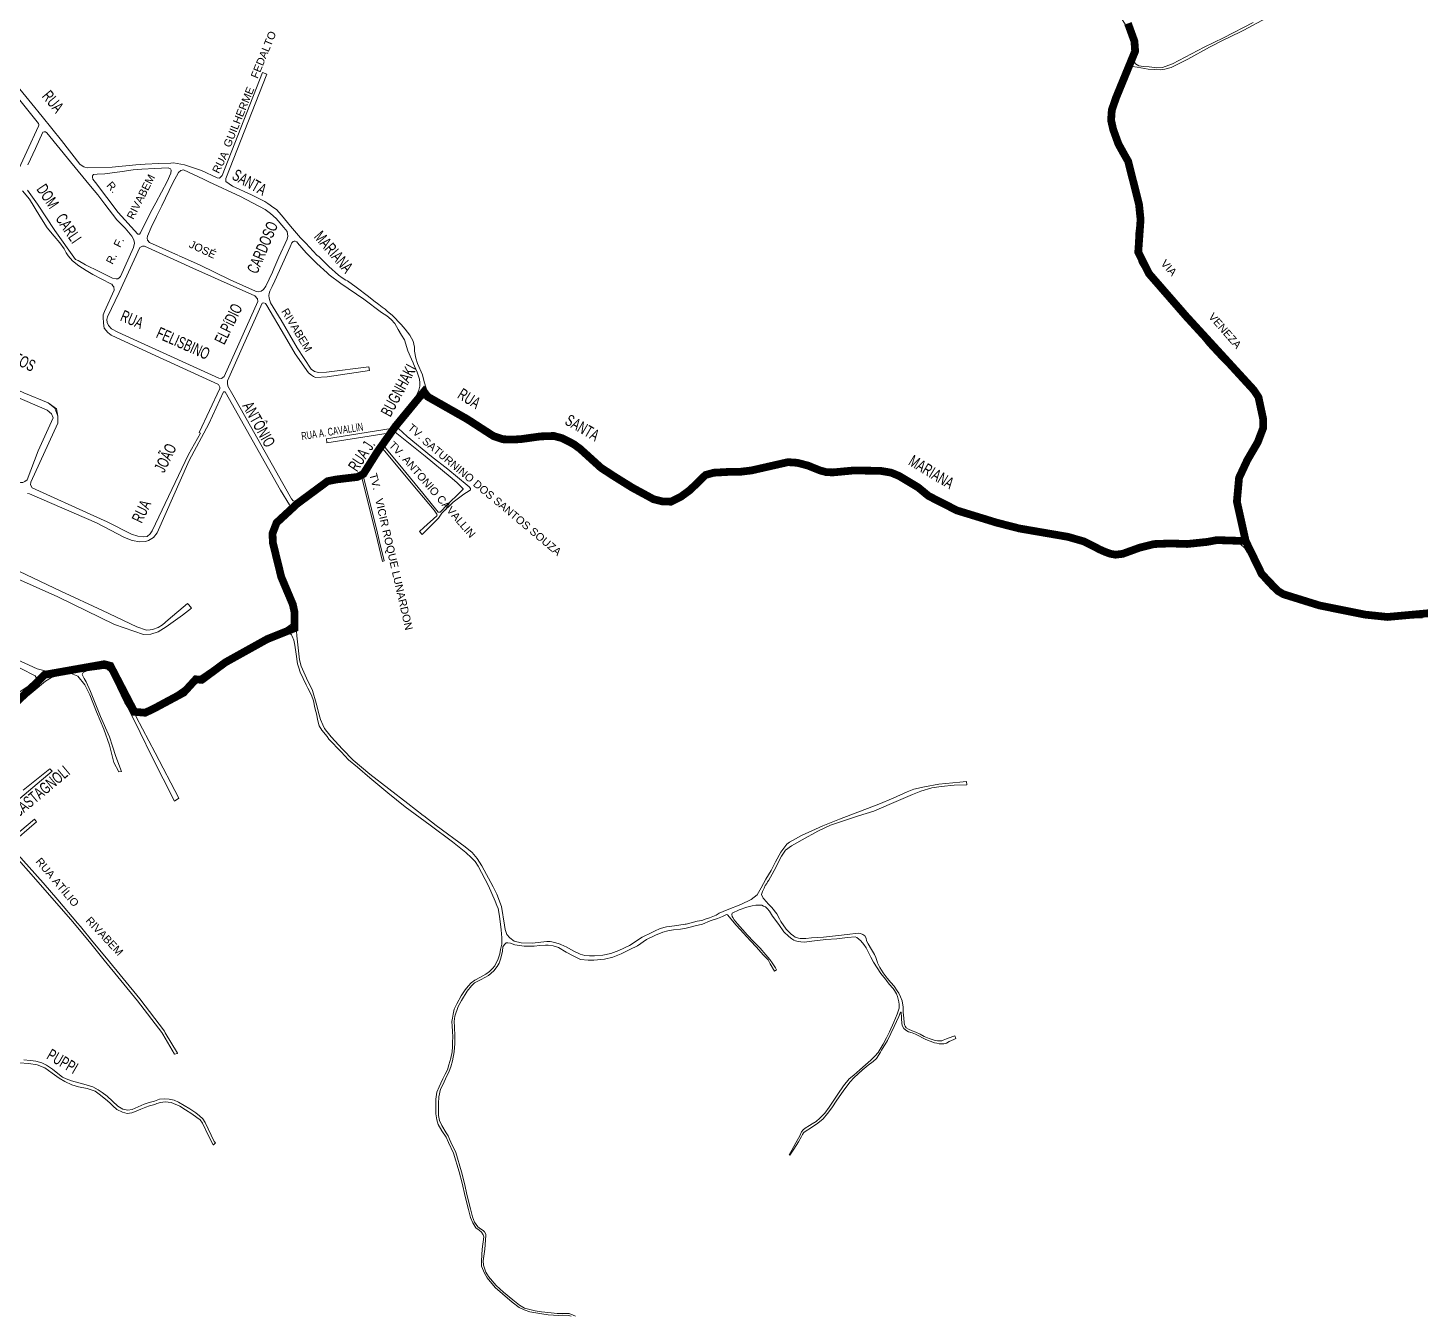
# Model space of a CAD drawing. Header units: millimetres. Extents: x 617885 to 663705, y 7172943 to 7234736.
# Drawn here: x 649414 to 651209, y 7181800 to 7183461 of the extents above; entities that cross this region are included whole.
import ezdxf

# ---------------------------------------------------------------- set-up
doc = ezdxf.new("R2010")
doc.units = ezdxf.units.MM
doc.layers.add('BAIRROS', color=12, linetype='Continuous')
doc.layers.add('TOP_VIAS 10.000', color=7, linetype='Continuous', lineweight=9)
doc.layers.add('VIAS', color=7, linetype='Continuous', lineweight=5)
doc.styles.add('LDUP', font='LDUP.SHX')

msp = doc.modelspace()

# ---------------------------------------------------------------- linework, layer by layer
at = {"layer": 'BAIRROS', "lineweight": 40, "ltscale": 0.3, "const_width": 10}
for points in [[(649400, 7182592), (649436, 7182627), (649512.8, 7182640.6), (649520.7, 7182638.5), (649551.5, 7182579.2), (649565.6, 7182578), (649578, 7182584), (649615.1, 7182603.9), (649630.8, 7182621.1), (649638.5, 7182620.4), (649669, 7182643), (649723, 7182673), (649758, 7182687), (649758, 7182708), (649755.9, 7182717.7), (649741, 7182753), (649730.2, 7182797.1), (649729.7, 7182809.1), (649735, 7182823), (649761.4, 7182847.4), (649800.9, 7182876.6), (649812.2, 7182878.8), (649839, 7182882), (649847, 7182886), (649864.7, 7182914.1), (649888, 7182947), (649925, 7182992), (649930, 7182985.4), (649980.4, 7182956.8), (650014.6, 7182934.7), (650026.8, 7182930.6), (650039.1, 7182930.2), (650050, 7182930.8), (650075.2, 7182934.3), (650092.3, 7182934.9), (650102.9, 7182932.1), (650117.8, 7182924.5), (650126.3, 7182918.3), (650153.2, 7182893.9), (650169.4, 7182883.3), (650193.6, 7182868.2), (650210.8, 7182858.9), (650221, 7182853.3), (650233.2, 7182850.3), (650243.5, 7182850.2), (650256.8, 7182856.9), (650268, 7182865.1), (650288.1, 7182884.6), (650298.8, 7182887.5), (650317.2, 7182888.5), (650331.2, 7182888.5), (650347.2, 7182890.4), (650394.3, 7182901.1), (650406.4, 7182900.3), (650420.1, 7182896.7), (650435.7, 7182890.4), (650443.9, 7182888.2), (650452.5, 7182887.9), (650479.1, 7182890.4), (650513.6, 7182889.9), (650527.2, 7182887.6), (650537.5, 7182883.4), (650562.3, 7182868.5), (650575.6, 7182857.5), (650612.3, 7182838.8), (650649.8, 7182827.3), (650663, 7182823.2), (650692.7, 7182815.6), (650755.4, 7182804.8), (650775.9, 7182798.9), (650797, 7182788.2), (650802.6, 7182785.7), (650810.2, 7182782.9), (650816.7, 7182781.8), (650825.9, 7182782.9), (650847.4, 7182790.7), (650866.6, 7182795.5), (650887.4, 7182796.3), (650909.3, 7182795.6), (650935.1, 7182798.3), (650947.4, 7182800.6), (650984.5, 7182799.4), (650973.2, 7182850.2), (650976, 7182881), (650986.5, 7182903.5), (651000.1, 7182926.8), (651007, 7182945), (651007, 7182957), (651001, 7182985), (650995, 7182994), (650908.1, 7183088.8), (650860, 7183144), (650846, 7183172), (650849, 7183214), (650847, 7183233.5), (650833, 7183289), (650828.2, 7183297.4), (650820.5, 7183311.2), (650813.7, 7183330), (650811, 7183342), (650811.9, 7183355), (650817.3, 7183370.8), (650842, 7183431), (650841.1, 7183443.7), (650832.7, 7183466.8)], [(650832.7, 7183466.8), (650841.1, 7183443.7), (650842, 7183431), (650817.3, 7183370.8), (650811.9, 7183355), (650811, 7183342), (650813.7, 7183330), (650820.5, 7183311.2), (650828.2, 7183297.4), (650833, 7183289), (650847, 7183233.5), (650849, 7183214), (650846, 7183172), (650860, 7183144), (650908.1, 7183088.8), (650995, 7182994), (651001, 7182985), (651007, 7182957), (651007, 7182945), (651000.1, 7182926.8), (650986.5, 7182903.5), (650976, 7182881), (650973.2, 7182850.2), (650984.5, 7182799.4), (650984.5, 7182799.4), (650984.5, 7182799.4), (651005.2, 7182756.9), (651025.8, 7182735.2), (651033.2, 7182730.8), (651079.8, 7182716.3), (651138.7, 7182704.5), (651167.2, 7182701.5), (651225.6, 7182706.8)], [(649400, 7182592), (649436, 7182627), (649512.8, 7182640.6), (649520.7, 7182638.5), (649551.5, 7182579.2), (649565.6, 7182578), (649578, 7182584), (649615.1, 7182603.9), (649630.8, 7182621.1), (649638.5, 7182620.4), (649669, 7182643), (649723, 7182673), (649758, 7182687), (649758, 7182708), (649755.9, 7182717.7), (649741, 7182753), (649730.2, 7182797.1), (649729.7, 7182809.1), (649735, 7182823), (649761.4, 7182847.4), (649800.9, 7182876.6), (649812.2, 7182878.8), (649839, 7182882), (649847, 7182886), (649864.7, 7182914.1), (649888, 7182947), (649925, 7182992), (649930, 7182985.4), (649980.4, 7182956.8), (650014.6, 7182934.7), (650026.8, 7182930.6), (650039.1, 7182930.2), (650050, 7182930.8), (650075.2, 7182934.3), (650092.3, 7182934.9), (650102.9, 7182932.1), (650117.8, 7182924.5), (650126.3, 7182918.3), (650153.2, 7182893.9), (650169.4, 7182883.3), (650193.6, 7182868.2), (650210.8, 7182858.9), (650221, 7182853.3), (650233.2, 7182850.3), (650243.5, 7182850.2), (650256.8, 7182856.9), (650268, 7182865.1), (650288.1, 7182884.6), (650298.8, 7182887.5), (650317.2, 7182888.5), (650331.2, 7182888.5), (650347.2, 7182890.4), (650394.3, 7182901.1), (650406.4, 7182900.3), (650420.1, 7182896.7), (650435.7, 7182890.4), (650443.9, 7182888.2), (650452.5, 7182887.9), (650479.1, 7182890.4), (650513.6, 7182889.9), (650527.2, 7182887.6), (650537.5, 7182883.4), (650562.3, 7182868.5), (650575.6, 7182857.5), (650612.3, 7182838.8), (650649.8, 7182827.3), (650663, 7182823.2), (650692.7, 7182815.6), (650755.4, 7182804.8), (650775.9, 7182798.9), (650797, 7182788.2), (650802.6, 7182785.7), (650810.2, 7182782.9), (650816.7, 7182781.8), (650825.9, 7182782.9), (650847.4, 7182790.7), (650866.6, 7182795.5), (650887.4, 7182796.3), (650909.3, 7182795.6), (650935.1, 7182798.3), (650947.4, 7182800.6), (650984.5, 7182799.4), (651005.2, 7182756.9), (651025.8, 7182735.2), (651033.2, 7182730.8), (651079.8, 7182716.3), (651138.7, 7182704.5), (651167.2, 7182701.5), (651225.6, 7182706.8)]]:
    msp.add_lwpolyline(points, dxfattribs=at)
at = {"layer": 'VIAS', "color": 253}
for points in [[(651235.1, 7182711.1), (651205.6, 7182706.8), (651181.3, 7182704.8), (651162.8, 7182704.5), (651152.4, 7182705.4), (651140.3, 7182707), (651113.8, 7182712.2), (651083.1, 7182718.3), (651059.9, 7182724.8), (651039.9, 7182730.5), (651032, 7182733.7), (651026.4, 7182738.1), (651024.2, 7182741), (651022.4, 7182742.8), (651019.6, 7182746), (651005.8, 7182760.8), (650988, 7182798.5), (650987.7, 7182800), (650984.6, 7182813.6), (650984.1, 7182815.8), (650976.8, 7182845.7), (650975.1, 7182857.6), (650976.4, 7182870.4), (650979.1, 7182880.5), (650981.8, 7182888.2), (650986, 7182896.1), (650994.3, 7182910.7), (651002.8, 7182926.3), (651006.1, 7182934.6), (651009.6, 7182946.1), (651010, 7182957.1), (651008.7, 7182968.3), (651005, 7182980.8), (650996.9, 7182995.8), (650988.4, 7183007.1), (650977.8, 7183018.1), (650961.5, 7183033.9), (650939.5, 7183055.7), (650925.2, 7183073.4), (650907.6, 7183094.7), (650885.6, 7183119), (650861.6, 7183145.7), (650854.8, 7183156.3), (650851.9, 7183162.3), (650850.3, 7183168.2), (650848.2, 7183179.2), (650848.3, 7183181.6), (650848.4, 7183188.7), (650849.9, 7183198.7), (650851.4, 7183215.7), (650850.5, 7183228.3), (650848.5, 7183240.8), (650846.9, 7183249), (650847.4, 7183247.6), (650845, 7183257.5), (650842.8, 7183266.5), (650840.7, 7183275.4), (650837.7, 7183283.6), (650834.1, 7183291.5), (650831.6, 7183296), (650826.7, 7183303.5), (650823.7, 7183309.7), (650818.9, 7183321.5), (650816.4, 7183330.3), (650814.8, 7183337.6), (650814.1, 7183341.5), (650814.2, 7183345.2), (650814.3, 7183349), (650814.8, 7183353.5), (650815.7, 7183357.7), (650816.6, 7183361.3), (650818.2, 7183366.3), (650820.4, 7183370.8), (650825.8, 7183383.6), (650832.9, 7183398.3), (650835, 7183403.7), (650838.3, 7183411.4), (650844.6, 7183410.3), (650858.9, 7183407.8), (650875.1, 7183407.1), (650880.1, 7183407.6), (650888.5, 7183410.1), (650909.8, 7183420.9), (650937.8, 7183436.1), (650957.2, 7183446), (650961.9, 7183448.2), (650982, 7183458), (651016.7, 7183476.5)], [(650823.5, 7183474.4), (650829.2, 7183466), (650833.8, 7183456.4), (650836.8, 7183448.5), (650837.9, 7183444.3), (650838.6, 7183441.5)], [(650994.3, 7183467.8), (650955.9, 7183448.3), (650931, 7183436), (650906.6, 7183423.1), (650890.3, 7183414.5), (650877.2, 7183409.8), (650869.9, 7183409.6), (650860, 7183410.7), (650852.6, 7183411.4), (650846.7, 7183412.3), (650842.6, 7183414.7), (650840.4, 7183417.8), (650841.9, 7183422.9), (650843.4, 7183430.1), (650843.8, 7183435.4), (650844.1, 7183441), (650844.2, 7183444.8), (650843.7, 7183447.3), (650843.2, 7183449.4), (650839.6, 7183458), (650835.9, 7183465.9)], [(650838.2, 7183429.8), (650836.6, 7183423.4), (650833.5, 7183416.5), (650830.2, 7183407.4)], [(650838.7, 7183433.8), (650838.2, 7183429.8)], [(650838.6, 7183441.5), (650838.9, 7183439.5), (650838.9, 7183436.9), (650838.7, 7183433.8)], [(650830.2, 7183407.4), (650825.6, 7183397.5)], [(650284, 7182884.9), (650280.8, 7182882.6), (650276.7, 7182878.7), (650269.1, 7182870.9), (650261.4, 7182863.3), (650256.7, 7182859.7), (650252.6, 7182856.8), (650248, 7182854.6), (650242.9, 7182853.6), (650236.3, 7182853.5), (650230.6, 7182853.5), (650223.9, 7182855), (650213.5, 7182859.3), (650198, 7182867), (650187.9, 7182874), (650167.2, 7182887.2), (650154.9, 7182895.2), (650147.4, 7182901.8), (650137.2, 7182911.2), (650127.9, 7182920.4), (650117.9, 7182927), (650107.5, 7182933.3), (650099.9, 7182936.2), (650093.3, 7182937.9), (650086.2, 7182938), (650078.6, 7182938), (650070.5, 7182937), (650051.3, 7182933.5), (650039, 7182932.7), (650032.9, 7182933), (650024, 7182935.1), (650016.1, 7182938.4), (650008.4, 7182942.2), (649993.6, 7182951.7), (649984.2, 7182957.8), (649973, 7182964.5), (649962.6, 7182969.7), (649950.8, 7182976.6), (649940.1, 7182982.9), (649933.2, 7182986.8), (649930, 7182991.2), (649927.9, 7182996.5), (649925.4, 7183004.7), (649923.1, 7183013.5), (649916.6, 7183028.4), (649914.6, 7183035.3), (649912.9, 7183044.1), (649912.6, 7183049.5), (649911, 7183056.9), (649906.9, 7183064.7), (649900.9, 7183072.4), (649895.7, 7183078.5), (649884.5, 7183090.4), (649877.5, 7183095.8), (649874.8, 7183098.2), (649871.2, 7183100.9), (649866.8, 7183104.3), (649860.5, 7183108.9), (649853.5, 7183114.9), (649837.7, 7183126.8), (649826.3, 7183134.9), (649824.4, 7183135.9), (649819.6, 7183138.6), (649815, 7183142.4), (649802.2, 7183153.3), (649800, 7183155.5), (649789.7, 7183165.7), (649786.9, 7183168), (649772.7, 7183183.3), (649765.6, 7183190.4), (649752.8, 7183205.5), (649741.4, 7183219.5), (649734.8, 7183226.9), (649731.6, 7183229), (649723.8, 7183234.8), (649720, 7183237.3), (649702.7, 7183245.9), (649678.2, 7183257), (649669.7, 7183262.8), (649669.6, 7183266.7), (649722.4, 7183401.5), (649716.8, 7183403.7), (649664.8, 7183270.7), (649661.2, 7183267.4), (649658.4, 7183267.5), (649638.3, 7183277.2), (649627.9, 7183280.5), (649616.1, 7183284.6), (649602.1, 7183287), (649598.4, 7183286.8), (649583.2, 7183286), (649565.7, 7183285.5), (649553.5, 7183284.4), (649522.9, 7183281.3), (649490.7, 7183280.5), (649487.6, 7183281.5), (649486.3, 7183282), (649484.3, 7183283), (649481.4, 7183285.4), (649457.5, 7183315.7), (649432.8, 7183346.6), (649419.3, 7183363.3), (649386.9, 7183403.1)], [(650825.6, 7183397.5), (650821.2, 7183387.6), (650816.2, 7183377.2), (650812.8, 7183367.5), (650810.5, 7183361.2)], [(650810.5, 7183361.2), (650809.6, 7183356.5), (650808.8, 7183353.2), (650808.6, 7183349.9), (650808.5, 7183346.6)], [(650808.5, 7183346.6), (650808.6, 7183344.5), (650809.2, 7183340.3), (650811.4, 7183330.5)], [(650811.4, 7183330.5), (650815.6, 7183317.1)], [(650815.6, 7183317.1), (650820.7, 7183304.4)], [(650820.7, 7183304.4), (650824.1, 7183297.4), (650827.3, 7183293.9), (650832.7, 7183280.8), (650836.7, 7183268.1), (650839.2, 7183259.3), (650841.2, 7183249.6), (650842.6, 7183242.1), (650843.5, 7183234.4), (650844, 7183227.8)], [(650831.6, 7183296), (650831.6, 7183296)], [(650844, 7183227.8), (650844.8, 7183221.8), (650844.8, 7183212.2)], [(650844.8, 7183212.2), (650844.8, 7183208.9), (650843.1, 7183195.9)], [(650843.1, 7183195.9), (650842.3, 7183181.4), (650844.1, 7183168.7)], [(650844.1, 7183168.7), (650847.3, 7183158.6), (650852.4, 7183150.1), (650857.3, 7183141.7), (650869.8, 7183126.9)], [(650869.8, 7183126.9), (650883.8, 7183112.1)], [(650883.8, 7183112.1), (650898.7, 7183096.2)], [(650898.7, 7183096.2), (650916.2, 7183075.4)], [(650916.2, 7183075.4), (650935.2, 7183051.8), (650951.7, 7183034.5)], [(650951.7, 7183034.5), (650969.4, 7183017.1), (650988.8, 7182996.5)], [(650988.8, 7182996.5), (650993.7, 7182990.4)], [(649352, 7182668.4), (649426.4, 7182634.8), (649438.1, 7182631.5), (649448.5, 7182631), (649512.8, 7182640.6), (649520.7, 7182638.5), (649524.2, 7182635.2), (649541.9, 7182596.9), (649545.1, 7182592.3), (649551, 7182584.9), (649556.8, 7182582.6), (649565.1, 7182582), (649573.3, 7182584.2), (649580, 7182587.7), (649590.8, 7182594.7), (649604.9, 7182603.1), (649630.8, 7182621.1), (649669.6, 7182647.5), (649671.7, 7182648.8), (649675.7, 7182651), (649681.8, 7182653.3), (649697.2, 7182661.5), (649701.7, 7182663.6), (649714.8, 7182670.2), (649722.9, 7182674.5), (649731.7, 7182679), (649743.5, 7182684.9), (649750.4, 7182689.5), (649753.2, 7182691.8), (649755.3, 7182693.7), (649756.3, 7182697.3), (649756.4, 7182700), (649756.5, 7182703.4), (649756.2, 7182708.1), (649755.2, 7182713.7), (649753, 7182720.2), (649748.6, 7182730.9), (649744.1, 7182741.1), (649738, 7182754), (649732.7, 7182774.2), (649729.3, 7182793.2), (649729.2, 7182794.2), (649728.4, 7182800), (649728.2, 7182803.6), (649727.5, 7182809.1), (649728, 7182811.4), (649728.8, 7182814.4), (649729.8, 7182816.9), (649731.3, 7182820.3), (649733.7, 7182824.6), (649738.8, 7182829.6), (649749.7, 7182839.5), (649751.7, 7182842), (649751.9, 7182843.1), (649751.9, 7182844.5), (649751.8, 7182845.9), (649740, 7182865.2), (649668.7, 7182991.6), (649666.4, 7182991.6), (649647.6, 7182950.4), (649622.3, 7182903.4), (649581.2, 7182809.8), (649576.3, 7182803.9), (649569.8, 7182800), (649565.9, 7182798.7), (649558.8, 7182798.4), (649548.7, 7182800), (649538.9, 7182804.1), (649502.8, 7182822.7), (649416.2, 7182860.1), (649413.8, 7182860.7)], [(650535.2, 7182219.4), (650531.1, 7182225.5), (650527.2, 7182230.2), (650522.1, 7182235.8), (650517.2, 7182242.8), (650513, 7182249.5), (650509.9, 7182255.7), (650509.3, 7182257.3), (650507.5, 7182262.3), (650505.8, 7182266.4), (650501.9, 7182272.6), (650497.7, 7182280), (650495.8, 7182284.1), (650495.2, 7182287.3), (650493.4, 7182290.4), (650490.9, 7182292.1), (650488, 7182293.5), (650484.9, 7182293.6), (650470.7, 7182292.3), (650459.7, 7182290.9), (650440.3, 7182288.6), (650424.9, 7182287.7), (650417.5, 7182287.1), (650413.4, 7182286.9), (650410.1, 7182287), (650408, 7182287.2), (650403.6, 7182288.5), (650401.3, 7182290.4), (650398.4, 7182292.7), (650392.2, 7182299), (650385.2, 7182308.9), (650383.5, 7182312.4), (650379.9, 7182318.8), (650373.4, 7182326.8), (650368.5, 7182331.9), (650367, 7182333.7), (650362.4, 7182338.9), (650360.4, 7182343.7), (650361.4, 7182347.6), (650363.5, 7182351.9), (650365.1, 7182355.1), (650366.9, 7182357.9), (650368.1, 7182359.8), (650369.7, 7182362.2), (650372, 7182366), (650373.8, 7182370), (650376.6, 7182374.8), (650386.2, 7182393.2), (650391.1, 7182401), (650398.9, 7182406.3), (650412.7, 7182414), (650433, 7182425.3), (650449.1, 7182433.2), (650485.3, 7182445.1), (650504.9, 7182451.1), (650527.8, 7182460.9), (650555, 7182472.6), (650565.8, 7182477), (650579.9, 7182481.3), (650591.7, 7182483), (650608.5, 7182484.5), (650624.8, 7182485.1), (650624.5, 7182489.5), (650615.9, 7182488.5), (650589, 7182485.8), (650570.2, 7182482.4), (650556.8, 7182479.3), (650547.9, 7182475.9), (650530.2, 7182467.7), (650511.3, 7182460.1), (650460.6, 7182440.6), (650439.4, 7182432.4), (650412, 7182419.7), (650396.5, 7182411.2), (650392.7, 7182408.4), (650385.3, 7182398.4), (650378.4, 7182385.6), (650372.7, 7182374.8), (650365.9, 7182363.4), (650359.9, 7182352.3), (650354.8, 7182343.4), (650346.7, 7182337.4), (650333.6, 7182330.7), (650316, 7182324.1), (650305.6, 7182319.5), (650301.8, 7182317.2), (650293.2, 7182313.6), (650288.8, 7182312.1), (650283.2, 7182310.3), (650277.1, 7182309.2), (650263.2, 7182305.5), (650261.6, 7182305.4), (650248.1, 7182303.1), (650237.9, 7182301.8), (650229.7, 7182299.7), (650222.2, 7182296.2), (650219, 7182294.8), (650206.5, 7182288.5), (650190.1, 7182278), (650176.1, 7182271.3), (650165.9, 7182267.7), (650155.7, 7182265.4), (650144.8, 7182264.4), (650138.3, 7182264.4), (650132.5, 7182264.8), (650126.3, 7182266.6), (650118.1, 7182270.5), (650108.3, 7182276), (650106.1, 7182277), (650100.5, 7182279.8), (650093.8, 7182281.8), (650087.6, 7182282.9), (650083.3, 7182282.9), (650064.5, 7182280.8), (650050.2, 7182281.3), (650041.1, 7182283.6), (650035.8, 7182287.9), (650032, 7182292.3), (650029.9, 7182298.6), (650028.8, 7182304), (650024.9, 7182328.3), (650018.8, 7182344.3), (650016.5, 7182349.3), (650014.2, 7182353.5), (649999.6, 7182380.8), (649993.8, 7182390.2), (649987, 7182397.6), (649978, 7182405.1), (649940.9, 7182432.5), (649924.9, 7182444.9), (649923.8, 7182445.7), (649904, 7182461), (649855.3, 7182498.7), (649833.7, 7182516.9), (649820.1, 7182531), (649805.4, 7182547.1), (649800, 7182553.3), (649799.7, 7182553.7), (649796.8, 7182557.8), (649794.4, 7182562.3), (649791.8, 7182569.2), (649789.8, 7182575.4), (649786.1, 7182590.3), (649781.4, 7182606.7), (649773.5, 7182622.6), (649766.7, 7182638.2), (649764.7, 7182646.2), (649761, 7182677.3), (649760.3, 7182689.1), (649760.6, 7182696.4), (649760.6, 7182705.3), (649758.6, 7182713.9), (649756.3, 7182721.8), (649750.7, 7182736.4), (649743.3, 7182752), (649736.4, 7182773.8), (649732.5, 7182793.9), (649731.6, 7182800), (649731.6, 7182800.1), (649731.8, 7182805.2), (649731.9, 7182810.6), (649732.8, 7182815), (649735.7, 7182820.2), (649739.8, 7182824.6), (649751.2, 7182834), (649764.4, 7182846.3), (649781.2, 7182860.7), (649800, 7182873.4), (649802.3, 7182874.8), (649807.3, 7182876.7), (649815.4, 7182877.5), (649825.8, 7182877.5), (649831.8, 7182877.5), (649837.7, 7182878.4), (649839.3, 7182878.5), (649842.9, 7182879.5), (649845.4, 7182879.8), (649865, 7182800), (649871.7, 7182772.9), (649873.7, 7182773.9), (649867.4, 7182800), (649864.2, 7182813.3), (649847.2, 7182881.6), (649847.9, 7182883.4), (649850.3, 7182887), (649861.9, 7182904.6), (649869.4, 7182917.2), (649871.4, 7182917.8), (649872.8, 7182917.1), (649874.3, 7182915.7), (649917.4, 7182863.5), (649938, 7182839.1), (649941.8, 7182834.2), (649942, 7182832.9), (649941.8, 7182832.1), (649924.7, 7182816.7), (649919.2, 7182811.7), (649922.5, 7182808), (649943.6, 7182828.7), (649948.2, 7182835.5), (649962.5, 7182849.6), (649976.5, 7182859.7), (649983.5, 7182864), (649985.2, 7182865.6), (649985.1, 7182867), (649983.5, 7182869.2), (649980.6, 7182871.3), (649955.9, 7182892), (649934.7, 7182908.6), (649903.2, 7182934.3), (649892.2, 7182944.3), (649891.3, 7182946), (649891.6, 7182947.8), (649893.6, 7182950.6), (649908.6, 7182968.6), (649913.9, 7182975.7), (649919.3, 7182982.1), (649922.9, 7182983.3), (649927.6, 7182983.6), (649930.2, 7182982.6), (649961.9, 7182964.4), (649983.6, 7182951.6), (649998.8, 7182940.7), (650015.8, 7182931.2), (650023, 7182928.6), (650028.8, 7182927.4), (650037.7, 7182927.3), (650054.2, 7182928.6), (650071.8, 7182931.2), (650081.8, 7182932.4), (650089, 7182932), (650095.6, 7182931), (650101.7, 7182929.3), (650107.5, 7182927.3), (650113.7, 7182924.4), (650118.5, 7182921.3), (650121.1, 7182919.2), (650145.4, 7182897.7), (650158.9, 7182887.5), (650208.1, 7182857.6), (650212.4, 7182855), (650216.8, 7182852.6), (650219.5, 7182851), (650221.4, 7182850.1), (650229.6, 7182847.7), (650239.5, 7182846.7), (650248, 7182848.8)], [(650993.7, 7182990.4), (650996.9, 7182984.2), (650998.6, 7182980.9)], [(650998.6, 7182980.9), (651001.8, 7182970.3), (651004.6, 7182958.3), (651004.6, 7182946.9), (651001.9, 7182936.8)], [(651001.9, 7182936.8), (650997.8, 7182927.2), (650987.7, 7182911)], [(650397.9, 7182904.3), (650392.5, 7182904.3), (650388.4, 7182903.7), (650385.5, 7182903.1)], [(650407.7, 7182903.6), (650403.2, 7182904.2), (650397.9, 7182904.3)], [(650415.5, 7182901.7), (650407.7, 7182903.6)], [(650987.7, 7182911), (650980.9, 7182898.5)], [(650248, 7182848.8), (650256.6, 7182853.3), (650265.8, 7182859.1), (650275.1, 7182867.5), (650283.4, 7182877.3), (650288.7, 7182881.7), (650295.1, 7182883.9), (650300.1, 7182884.8), (650308.4, 7182885.4), (650342.2, 7182886.6), (650357.8, 7182890.8), (650391.2, 7182897.8), (650398, 7182898.4), (650402.4, 7182898.4), (650407, 7182897.8), (650412.9, 7182896.2), (650439.1, 7182885.8), (650444.1, 7182885), (650451.5, 7182884.9), (650459.4, 7182885.8), (650469.8, 7182886.8), (650499.4, 7182888.2), (650515, 7182887), (650525.8, 7182885.2), (650531.9, 7182882.8), (650537.2, 7182880.2)], [(650287.2, 7182886.9), (650284, 7182884.9)], [(650294.4, 7182889.9), (650291.1, 7182888.6), (650287.2, 7182886.9)], [(650307.6, 7182890.8), (650304.7, 7182890.8), (650299.1, 7182890.7), (650294.4, 7182889.9)], [(650351.7, 7182894.4), (650343.6, 7182892.9), (650335.2, 7182892), (650324, 7182890.9), (650314.6, 7182890.8), (650307.6, 7182890.8)], [(650385.5, 7182903.1), (650377.6, 7182900.8), (650360.5, 7182896.9), (650351.7, 7182894.4)], [(650425.2, 7182898), (650415.5, 7182901.7)], [(650434, 7182894.5), (650425.2, 7182898)], [(650450.8, 7182890.5), (650442.5, 7182891.5), (650434, 7182894.5)], [(650460.2, 7182891.3), (650450.8, 7182890.5)], [(650487.6, 7182893.4), (650471.8, 7182892.7), (650460.2, 7182891.3)], [(650529.4, 7182888.9), (650523.6, 7182891), (650516.4, 7182892.5), (650506.4, 7182893.4), (650498, 7182893.3), (650487.6, 7182893.4)], [(650537, 7182886.2), (650529.4, 7182888.9)], [(650564.2, 7182869.5), (650547.9, 7182880.2), (650537, 7182886.2)], [(650974.3, 7182885.7), (650971.6, 7182875.5), (650970.6, 7182867.4)], [(650980.9, 7182898.5), (650974.3, 7182885.7)], [(651212.5, 7182700.3), (651201.9, 7182699.9), (651192.6, 7182699.6), (651181.9, 7182699), (651164.1, 7182699.4), (651152.6, 7182700.4), (651142.3, 7182701.8), (651116.6, 7182706.1), (651082.4, 7182713.4), (651056.3, 7182721), (651036.4, 7182726.5), (651029.1, 7182729.8), (651021.8, 7182735.1), (651017.8, 7182737.1), (651006.7, 7182749), (651002.1, 7182755.5), (651002.1, 7182755.5), (650997.4, 7182765.3), (650986.6, 7182785.2), (650983.4, 7182790.2), (650978, 7182795.2), (650971.6, 7182797), (650962.7, 7182797.8), (650953.1, 7182798.1), (650942.5, 7182796.9), (650917.9, 7182793.5), (650909.5, 7182793), (650897.9, 7182793.2), (650883.2, 7182793.7), (650872.2, 7182793.7), (650862.6, 7182792.7), (650858.8, 7182791.8), (650854.6, 7182790.8), (650848.4, 7182789), (650836.1, 7182784.2), (650824.4, 7182779.8), (650819.6, 7182779.5), (650816, 7182779.4), (650809.1, 7182781), (650798.6, 7182785.2), (650784.5, 7182792), (650775.7, 7182796.4), (650766.8, 7182799.3), (650764.4, 7182800), (650754.9, 7182802.6), (650740.8, 7182804.6), (650715.1, 7182809.1), (650691, 7182813.8), (650666.9, 7182819.1), (650649.7, 7182823.8), (650619.7, 7182834.2), (650610.9, 7182837.1), (650599.5, 7182842.3), (650586.8, 7182848.7), (650573.4, 7182856.3), (650559.9, 7182866.8), (650547.8, 7182875.6), (650541, 7182880), (650537.1, 7182880.2)], [(650621.6, 7182838.9), (650610.7, 7182842.6), (650592.5, 7182851.3), (650577, 7182860.2), (650564.2, 7182869.5)], [(650970.6, 7182867.4), (650970.3, 7182857), (650971.9, 7182847)], [(650654.7, 7182827.3), (650641.2, 7182832.1), (650621.6, 7182838.9)], [(650971.9, 7182847), (650975.6, 7182830.7)], [(650719, 7182812.9), (650688.9, 7182819.6), (650672.7, 7182823.3), (650668.1, 7182824.1), (650654.7, 7182827.3)], [(650975.6, 7182830.7), (650980.5, 7182813.2), (650981.2, 7182808.1)], [(650721, 7182812.4), (650719, 7182812.9)], [(650791.4, 7182794), (650778.9, 7182800), (650774.5, 7182802.1), (650758.6, 7182807), (650739.8, 7182809), (650721, 7182812.4)], [(650924.6, 7182800), (650912.1, 7182798.6), (650899, 7182798.2), (650881.7, 7182798.3), (650863.2, 7182797.1), (650848.4, 7182793.3), (650835.3, 7182788.8), (650822.6, 7182784.3), (650813.7, 7182784.1), (650802.2, 7182787.7), (650791.4, 7182794)], [(650945.4, 7182803), (650927.9, 7182800.4), (650924.6, 7182800)], [(650978.8, 7182802.2), (650972.1, 7182802.7), (650958.5, 7182803.5), (650945.4, 7182803)], [(650981.2, 7182808.1), (650980.6, 7182803.6), (650978.8, 7182802.2)], [(649625.3, 7182712.9), (649613.8, 7182703.7), (649592.8, 7182688.8), (649582.1, 7182682.5), (649572.7, 7182679.2), (649563.3, 7182678.8), (649525.8, 7182692), (649452.7, 7182727.4), (649372.7, 7182763.1)], [(649375.8, 7182773), (649456.7, 7182734.9), (649510.4, 7182709.7), (649554.8, 7182688.7), (649567.1, 7182684.5), (649572, 7182685.1), (649574.9, 7182685.4), (649582.1, 7182688), (649587.9, 7182691.4), (649595, 7182697.7), (649620.2, 7182718.7), (649621.7, 7182717), (649625.3, 7182712.9)], [(650120.4, 7181800), (650117.3, 7181801.4), (650112.1, 7181803.3), (650096.9, 7181803.6), (650088.9, 7181804.2), (650076.6, 7181805.4), (650068.6, 7181806.7), (650054.6, 7181810.4), (650048.2, 7181814.3), (650039.7, 7181821), (650027.7, 7181830.8), (650018.2, 7181839.4), (650008.2, 7181851.2), (650004.7, 7181856.7), (650001.7, 7181865.9), (650001.5, 7181871.5), (650003.4, 7181886.3), (650004.8, 7181904), (650004.6, 7181905.8), (650003.2, 7181908.9), (650001.3, 7181910.4), (649998.1, 7181912.8), (649994.3, 7181915.2), (649990.3, 7181921), (649987.7, 7181928.1), (649985.1, 7181938.4), (649980.8, 7181955), (649977.2, 7181971.2), (649973.3, 7181986.2), (649966.3, 7182010.9), (649959.8, 7182024.4), (649958, 7182028.2), (649956, 7182032.5), (649953.8, 7182036.2), (649948, 7182045.7), (649945.2, 7182052.3), (649943.6, 7182058.7), (649943.6, 7182067), (649943.7, 7182074.4), (649944.2, 7182082.7), (649946.2, 7182092.6), (649949.2, 7182098.3), (649952.7, 7182106.2), (649957.5, 7182115.9), (649959.8, 7182121.5), (649962, 7182129.4), (649963.8, 7182140.6), (649964.6, 7182151.7), (649964.7, 7182161.2), (649964.2, 7182172.9), (649964.1, 7182180.1), (649964.9, 7182186.8), (649969.1, 7182199.2), (649973.2, 7182206.8), (649980.7, 7182218.9), (649986.1, 7182225.7), (649990.3, 7182229.8), (649998.9, 7182233.9), (650008, 7182239.3), (650014.9, 7182245.3), (650019.3, 7182250.7), (650022, 7182255.3), (650024.2, 7182261.6), (650026.4, 7182270.8), (650026.8, 7182276.1), (650028.7, 7182279.4), (650030.9, 7182281.3), (650033.2, 7182281.4), (650036.6, 7182280.8), (650042.2, 7182278.9), (650048.2, 7182277.8), (650054.2, 7182277.2), (650058.9, 7182277.1), (650067.2, 7182277), (650074.2, 7182277.9), (650081.9, 7182278.3), (650085.2, 7182278.5), (650091.8, 7182277.5), (650098.3, 7182275.4), (650108.3, 7182269.5), (650117.5, 7182264.7), (650127, 7182259.7), (650136.8, 7182258.8), (650144.2, 7182258.8), (650158, 7182260.1), (650168.6, 7182263), (650179.2, 7182267.2), (650190.6, 7182272.7), (650200.2, 7182277.4), (650211.9, 7182285.8), (650223.5, 7182291.3), (650232.9, 7182295.2), (650239.4, 7182297), (650246.9, 7182297.9), (650255.9, 7182299.1), (650263.2, 7182300.4), (650266.7, 7182301.2), (650274.7, 7182303.3), (650284.2, 7182305.3), (650294, 7182309.5), (650303.6, 7182312.9), (650310, 7182315.5), (650314.9, 7182317.7), (650316.5, 7182317.6), (650316.8, 7182317.2), (650327.3, 7182304.5), (650328, 7182303.7), (650337.2, 7182293.9), (650346, 7182284.1), (650353.8, 7182275.6), (650362.4, 7182265.7), (650368.9, 7182259.3), (650371.6, 7182254.2), (650376.8, 7182244.9), (650379.6, 7182246.4), (650378.2, 7182248.9), (650373.9, 7182255.5), (650371.1, 7182259.9), (650365.8, 7182265.8), (650358.7, 7182274.3), (650350.1, 7182282.9), (650342.2, 7182291.2), (650339.3, 7182294.6), (650335.8, 7182298.7), (650329.2, 7182306), (650324.9, 7182311.1), (650323.3, 7182314), (650322.5, 7182315.5), (650321.9, 7182317.9), (650322.2, 7182319.7), (650331.3, 7182324), (650341.1, 7182327.4), (650348.1, 7182329.1), (650352.9, 7182330), (650354.3, 7182329.9), (650357.2, 7182329.9), (650360.5, 7182329.8), (650362.7, 7182328.8), (650365.3, 7182327.6), (650367.6, 7182325.6), (650370.5, 7182322.2), (650374.3, 7182315.9), (650382.5, 7182305), (650389.2, 7182295.7), (650395.4, 7182289.4), (650399.2, 7182286.3), (650402, 7182284.7), (650404, 7182283.9), (650405.8, 7182283.5), (650408.1, 7182283.1), (650411, 7182282.5), (650415.3, 7182282.3), (650425.2, 7182283.5), (650443.3, 7182285.6), (650457.3, 7182286.6), (650471, 7182288.1), (650481.2, 7182289), (650483, 7182288.1), (650485.8, 7182286.2), (650488.1, 7182283.8), (650492, 7182279.2), (650495.2, 7182274.7), (650497.9, 7182269.9), (650501.4, 7182262.9), (650504.5, 7182256.2), (650514.1, 7182241.9), (650519.9, 7182234.7), (650521.3, 7182232.8), (650524.8, 7182228.2), (650529.9, 7182222.4), (650531.6, 7182220), (650534.3, 7182215.4), (650535.5, 7182212), (650536.6, 7182208.5), (650537.4, 7182205.3), (650537.9, 7182201.7), (650537.8, 7182197.2), (650535.2, 7182189.5), (650530.8, 7182179.2), (650525.4, 7182166.8), (650521.4, 7182158.8), (650517.3, 7182150.5), (650513.3, 7182144.3), (650510.6, 7182139.9), (650506.3, 7182135.1), (650501.1, 7182130.1), (650494.4, 7182124.2), (650487.1, 7182117.7), (650479.2, 7182110.6), (650473.2, 7182106), (650466.1, 7182097.1), (650458.8, 7182086.4), (650447.6, 7182069.5), (650441.8, 7182061.9), (650435.4, 7182055.3), (650430.5, 7182051), (650425.4, 7182047.8), (650421.9, 7182045.8), (650416.4, 7182042.4), (650413.9, 7182040.4), (650411.7, 7182037.6), (650409.5, 7182032.6), (650404.4, 7182023.5), (650399.4, 7182013.9), (650395.8, 7182008.2), (650396.8, 7182007.6), (650402.1, 7182015.1), (650408, 7182024.7), (650411.9, 7182031.8), (650413.1, 7182034.1), (650414.3, 7182036.2), (650414.9, 7182036.7), (650416.7, 7182037.9), (650424.7, 7182043.2), (650432.7, 7182048.7), (650439.6, 7182054.5), (650445.2, 7182061.2), (650451, 7182068.6), (650457.5, 7182078.4), (650465.5, 7182090.2), (650474.3, 7182101.7), (650479.8, 7182107.6), (650490.2, 7182117.1), (650497.9, 7182123.7), (650504.3, 7182128.5), (650508.4, 7182132.2), (650513.7, 7182140.5), (650515.1, 7182142.8), (650522.8, 7182155.3), (650531.1, 7182173.3), (650537.1, 7182186.5), (650539.5, 7182191.9), (650540.3, 7182191.9), (650541.2, 7182177), (650542.1, 7182173.8), (650543.7, 7182171.1), (650546.3, 7182168.8), (650549.6, 7182166.7), (650554.4, 7182165.1), (650558.8, 7182163.5), (650572.2, 7182156.6), (650583.5, 7182152.3), (650586.4, 7182151.8), (650589.4, 7182151.3), (650592.8, 7182151.3), (650595.2, 7182151.3), (650598.6, 7182152), (650602, 7182154.3), (650608.2, 7182156.8), (650611, 7182157.9), (650609.3, 7182161.4), (650607, 7182160.7), (650598.7, 7182157.6), (650594.6, 7182155.8), (650592.7, 7182155.1), (650590.6, 7182154.8), (650587.1, 7182154.9), (650582.7, 7182155.9), (650576.3, 7182158.2), (650570.1, 7182160.7), (650564.8, 7182163.4), (650559.1, 7182166.2), (650554.7, 7182167.8), (650549.7, 7182169.9), (650546.8, 7182171.8), (650545.6, 7182173.7), (650544.8, 7182175.6), (650544, 7182178.5), (650543.7, 7182184.2), (650543.1, 7182192.1), (650542.9, 7182198.3), (650541.6, 7182206.4), (650539.6, 7182211.7), (650537.1, 7182216.6), (650535.3, 7182219.4), (650535.2, 7182219.4)], [(649409.2, 7182130.6), (649417.1, 7182129.8), (649421.1, 7182129.3), (649424.5, 7182128.8), (649432.2, 7182126.5), (649438.3, 7182123.5), (649446, 7182118.4), (649452.7, 7182113), (649459.1, 7182108.3), (649463.8, 7182105.8), (649470.7, 7182103.2), (649480.2, 7182100.7), (649489.5, 7182098.2), (649498, 7182095.8), (649504.9, 7182092), (649510.1, 7182088.5), (649516.4, 7182083.6), (649523.2, 7182077.3), (649530.2, 7182070.8), (649536.9, 7182067), (649543, 7182065.8), (649548.8, 7182066.6), (649556.3, 7182069.8), (649564.2, 7182073.2), (649570.8, 7182075.4), (649577.6, 7182077), (649584.2, 7182079.6), (649590.1, 7182080.2), (649596.3, 7182079.9), (649603, 7182078.5), (649608.5, 7182075.9), (649616, 7182071.8), (649623.2, 7182067.2), (649630.9, 7182062.1), (649635.7, 7182058.3), (649639.7, 7182054.3), (649642.7, 7182049.9), (649654.4, 7182025), (649656.4, 7182023.3), (649653.5, 7182021), (649653.4, 7182021.1), (649647.8, 7182031.5), (649639.5, 7182048.7), (649636.5, 7182053.2), (649632.1, 7182056), (649625.7, 7182061), (649617.6, 7182066.2), (649610.4, 7182070.8), (649599.1, 7182075.3), (649591.5, 7182076.5), (649585.3, 7182075.4), (649580.6, 7182074.4), (649577.8, 7182072.9), (649571.2, 7182071.1), (649566.5, 7182069.6), (649559.9, 7182066.8), (649554, 7182064.4), (649548.3, 7182062), (649542.5, 7182061.5), (649536.1, 7182063.2), (649529.1, 7182066.6), (649523.8, 7182071.1), (649520.2, 7182074.8), (649517, 7182077.5), (649507.9, 7182085.1), (649501.1, 7182089.9), (649490.6, 7182093.7), (649479.7, 7182095.7), (649470.8, 7182098.1), (649462.1, 7182102.7), (649454.8, 7182106.9), (649445.6, 7182113.2), (649436.3, 7182120.3), (649426.4, 7182124), (649415.7, 7182125.9), (649403, 7182126.7)]]:
    msp.add_lwpolyline(points, dxfattribs=at)
at = {"layer": 'VIAS', "color": 253, "ltscale": 0.3}
for points in [[(649398.6, 7183272.9), (649399.9, 7183273.6), (649413.1, 7183301.8), (649427.9, 7183334.3), (649428.5, 7183335.4), (649428.5, 7183336.7), (649427.9, 7183337.8), (649379.8, 7183397.8), (649379.3, 7183398.6), (649378.2, 7183399.1), (649376.9, 7183399.1), (649375.6, 7183398.9), (649358, 7183386.8)], [(650114.8, 7181800), (650111.5, 7181800.9), (650104.2, 7181801.1), (650098.2, 7181800.8), (650092, 7181801.4), (650085.3, 7181801.6), (650076.8, 7181802.9), (650069.3, 7181804.4), (650061.6, 7181805.7), (650054, 7181808), (650047.8, 7181811.2), (650038.9, 7181818.2), (650026.4, 7181828.6), (650017, 7181837.1), (650006.3, 7181849.4), (650002.9, 7181855.5), (649999.2, 7181864.5), (649999, 7181871.3), (650000.2, 7181886.5), (650002.4, 7181902.4), (650001.2, 7181904.9), (649999.1, 7181908.1), (649996.1, 7181910.8), (649991.9, 7181913.7), (649987.8, 7181920.2), (649985.1, 7181927), (649982.4, 7181937.5), (649978.1, 7181954.3), (649974.3, 7181971.3), (649970.2, 7181986.2), (649963.2, 7182010.3), (649956.8, 7182024), (649953.5, 7182030.6), (649947.9, 7182039.1), (649943.5, 7182046.9), (649941.6, 7182053), (649940.1, 7182060.8), (649940.2, 7182072.2), (649940.5, 7182079.9), (649941.7, 7182088.6), (649944.5, 7182095.6), (649946.8, 7182100.5), (649949.5, 7182105.8), (649952.4, 7182111.9), (649955.2, 7182117.7), (649957.2, 7182123.9), (649959.8, 7182132.7), (649961.2, 7182140.8), (649961.6, 7182147.4), (649961.9, 7182153.6), (649962.1, 7182159.5), (649961.6, 7182167.3), (649961.5, 7182174), (649961, 7182179.8), (649961.8, 7182184.3), (649962.6, 7182189.5), (649963.9, 7182195.8), (649967.4, 7182202.7), (649972.8, 7182213), (649978.1, 7182220.8), (649981.8, 7182225.5), (649985.8, 7182229.8), (649990.6, 7182233.1), (649998, 7182237.2), (650004.8, 7182241), (650009.3, 7182244.5), (650013.4, 7182248.2), (650016.5, 7182251.9), (650018.3, 7182255.5), (650020.2, 7182259.6), (650022.7, 7182267.1), (650023.9, 7182272.6), (650025.4, 7182279.6), (650025.3, 7182287.7), (650024.6, 7182298.1), (650022.5, 7182315.9), (650020.5, 7182325.8), (650019, 7182329.4), (650016.6, 7182335.2), (650008.1, 7182355), (649995.1, 7182380.4), (649990.9, 7182386.3), (649986.3, 7182390.9), (649979.1, 7182397.7), (649961.6, 7182411.5), (649933.1, 7182432.9), (649900.9, 7182456.8), (649878.2, 7182474.6), (649855, 7182494), (649839.3, 7182508), (649827.7, 7182517.3), (649818.3, 7182527.8), (649802.5, 7182544.1), (649800, 7182547.2), (649793.1, 7182555.5), (649789.9, 7182561), (649787.7, 7182569.1), (649786.9, 7182574.7), (649784.5, 7182584.5), (649782.7, 7182593.4), (649779.8, 7182600.5), (649775.3, 7182609.7), (649773.1, 7182614.2), (649765.4, 7182630.4), (649763.7, 7182635.7), (649762.1, 7182640.9), (649760.2, 7182653.6), (649758.6, 7182665.3), (649757.2, 7182671.7), (649755.1, 7182676.6), (649754.2, 7182678.6), (649751.8, 7182680.4), (649749.5, 7182680.5), (649746.5, 7182680.5), (649738, 7182677.2), (649731.8, 7182674.1), (649723.3, 7182670), (649712.8, 7182664.3), (649705.2, 7182660.6), (649701.4, 7182658.6), (649676.3, 7182644.5), (649653, 7182630.6), (649638.5, 7182620.4), (649615.1, 7182603.9), (649602.3, 7182595.9), (649593, 7182590), (649583.7, 7182584.5), (649576.8, 7182580.7), (649565.6, 7182578), (649555.3, 7182578.9), (649551.5, 7182579.2), (649554.1, 7182572.7), (649578.6, 7182526.2), (649609.1, 7182467.7), (649603.3, 7182464.1), (649574.1, 7182521.7), (649558.9, 7182552.6), (649543.1, 7182584.9), (649539.1, 7182591), (649519.9, 7182631.1), (649516.6, 7182634.1), (649512.3, 7182635), (649506.7, 7182634.4), (649490.3, 7182632), (649485.7, 7182629.9), (649484.2, 7182627.3), (649486.7, 7182622.2), (649489.3, 7182617.8), (649495.2, 7182605.3), (649508, 7182573.3), (649519.5, 7182546.8), (649523.6, 7182534.8), (649527.9, 7182521.4), (649535, 7182502.3), (649531.5, 7182501.8), (649525.2, 7182514), (649519.7, 7182536), (649512.3, 7182556.7), (649502.6, 7182579.2), (649494, 7182601.2), (649487.6, 7182614.2), (649478.8, 7182625.1), (649470.3, 7182628.4), (649458.5, 7182627.9), (649452, 7182625.8), (649444.8, 7182623.5), (649436.9, 7182618.8), (649420.9, 7182605.3), (649411.4, 7182597.2)], [(649408.2, 7182478.2), (649442.8, 7182505.7), (649445.6, 7182502.5), (649390.3, 7182455.9)], [(649482.3, 7182302.2), (649498.2, 7182282.8), (649515.7, 7182261.6), (649558.6, 7182209), (649590.6, 7182167.4), (649591.5, 7182165.5), (649607.1, 7182139), (649607.1, 7182138.8), (649603.3, 7182137.6), (649588.2, 7182163.5), (649587, 7182165.8), (649555.6, 7182206.7), (649512.7, 7182259.2), (649495.3, 7182280.4), (649472.2, 7182308.4), (649421.7, 7182366.5), (649352.9, 7182444)], [(649387.6, 7182411.3), (649422.9, 7182440.9), (649425.3, 7182437.4), (649390.5, 7182407.4), (649434, 7182358.6), (649452.8, 7182336.9), (649478.2, 7182306.8), (649482.3, 7182302.2)], [(649409.2, 7182130.6), (649417.1, 7182129.8), (649421.1, 7182129.3), (649424.5, 7182128.8), (649432.2, 7182126.5), (649438.3, 7182123.5), (649446, 7182118.4), (649452.7, 7182113), (649459.1, 7182108.3), (649463.8, 7182105.8), (649470.7, 7182103.2), (649480.2, 7182100.7), (649489.5, 7182098.2), (649498, 7182095.8), (649504.9, 7182092), (649510.1, 7182088.5), (649516.4, 7182083.6), (649523.2, 7182077.3), (649530.2, 7182070.8), (649536.9, 7182067), (649543, 7182065.8), (649548.8, 7182066.6), (649556.3, 7182069.8), (649564.2, 7182073.2), (649570.8, 7182075.4), (649577.6, 7182077), (649584.2, 7182079.6), (649590.1, 7182080.2), (649596.3, 7182079.9), (649603, 7182078.5), (649608.5, 7182075.9), (649616, 7182071.8), (649623.2, 7182067.2), (649630.9, 7182062.1), (649635.7, 7182058.3), (649639.7, 7182054.3), (649642.7, 7182049.9), (649654.4, 7182025), (649656.4, 7182023.3), (649653.5, 7182021), (649653.4, 7182021.1), (649647.8, 7182031.5), (649639.5, 7182048.7), (649636.5, 7182053.2), (649632.1, 7182056), (649625.7, 7182061), (649617.6, 7182066.2), (649610.4, 7182070.8), (649599.1, 7182075.3), (649591.5, 7182076.5), (649585.3, 7182075.4), (649580.6, 7182074.4), (649577.8, 7182072.9), (649571.2, 7182071.1), (649566.5, 7182069.6), (649559.9, 7182066.8), (649554, 7182064.4), (649548.3, 7182062), (649542.5, 7182061.5), (649536.1, 7182063.2), (649529.1, 7182066.6), (649523.8, 7182071.1), (649520.2, 7182074.8), (649517, 7182077.5), (649507.9, 7182085.1), (649501.1, 7182089.9), (649490.6, 7182093.7), (649479.7, 7182095.7), (649470.8, 7182098.1), (649462.1, 7182102.7), (649454.8, 7182106.9), (649445.6, 7182113.2), (649436.3, 7182120.3), (649426.4, 7182124), (649415.7, 7182125.9), (649403, 7182126.7)]]:
    msp.add_lwpolyline(points, dxfattribs=at)
at = {"layer": 'VIAS', "color": 253, "flags": 128}
for points in [[(649414.1, 7183284.5), (649424.2, 7183305.5), (649433.7, 7183326.5), (649435.3, 7183327.1), (649436.9, 7183327), (649438.6, 7183325.9), (649469.1, 7183288.4), (649495.1, 7183256.8), (649504.4, 7183245.9), (649513.6, 7183233.6), (649528.8, 7183213.7), (649539.8, 7183202.8), (649548.3, 7183192.5), (649550.9, 7183187.6), (649551.9, 7183183.3), (649550.5, 7183178), (649533.5, 7183140.6), (649531.8, 7183138.6), (649530.2, 7183137.5), (649528.1, 7183137.5), (649523.4, 7183138.5), (649506.4, 7183146.9), (649488.7, 7183155.7), (649479.1, 7183161), (649475.6, 7183162.6), (649448.9, 7183199.9), (649426.5, 7183233.8), (649413.8, 7183251.8)], [(649609.4, 7183167.1), (649635.7, 7183155.7), (649675, 7183136.3), (649707.8, 7183121.7), (649711.3, 7183120.8), (649714.9, 7183121.5), (649718.2, 7183123.6), (649721.2, 7183128), (649729.5, 7183146.1), (649731.5, 7183150.5), (649738, 7183165.3), (649748.8, 7183188.7), (649749.4, 7183192.4), (649749.2, 7183195.7), (649748.8, 7183198.3), (649744.5, 7183203.8), (649734.4, 7183215.3), (649727.3, 7183221.9), (649720.3, 7183226.9), (649688.5, 7183243.6), (649647.5, 7183262.7), (649640.6, 7183265.8), (649614.8, 7183277.8), (649611.5, 7183277.3), (649608.3, 7183274.4), (649601.3, 7183261.1), (649587.1, 7183231.7), (649581.9, 7183221.3), (649580.2, 7183217.9), (649573.1, 7183203.6), (649568.7, 7183192.4), (649568.2, 7183189.8), (649568.6, 7183187.4), (649571.3, 7183184.5), (649608.7, 7183167.4)], [(649407.3, 7183251.1), (649416.2, 7183240.1)], [(649416.2, 7183240.1), (649429.6, 7183218.3), (649439.1, 7183203.4), (649448.3, 7183192.4)], [(649448.3, 7183192.4), (649455.7, 7183183.7)], [(649455.7, 7183183.7), (649461.2, 7183176.1), (649463.6, 7183171.2), (649466.2, 7183167.2), (649471.9, 7183160.6), (649479.8, 7183154.3)], [(649479.8, 7183154.3), (649489.6, 7183148.3), (649498, 7183143)], [(649498, 7183143), (649521.3, 7183131), (649522.7, 7183130.4)], [(649525.1, 7183127), (649525.4, 7183123), (649513, 7183095.3)], [(649522.7, 7183130.4), (649524, 7183128.6), (649525.1, 7183127)], [(649513, 7183095.3), (649511.4, 7183091)], [(649511.4, 7183091), (649511.4, 7183087.9)], [(649511.4, 7183087.9), (649511.7, 7183080.3)], [(649511.7, 7183080.3), (649512.8, 7183073.9)], [(649512.8, 7183073.9), (649517.4, 7183068.2)], [(649517.4, 7183068.2), (649521.6, 7183064.7)], [(649521.6, 7183064.7), (649556, 7183048.8), (649568.1, 7183043.3), (649660.1, 7183001.2)], [(649453, 7182951.4), (649453, 7182960.4), (649451, 7182969.8), (649440.3, 7182977.4), (649409.2, 7182990.4), (649305.3, 7183038.4)], [(649661.9, 7182995.9), (649635.2, 7182939.2)], [(649660.1, 7183001.2), (649661.9, 7182997.9)], [(649661.9, 7182997.9), (649661.9, 7182995.9)], [(649453, 7182960.4), (649448.9, 7182970.8), (649440.3, 7182977.4)], [(649418.2, 7182875.2), (649453, 7182951.4)], [(649635.2, 7182939.2), (649636.8, 7182938.4), (649621.6, 7182911), (649604.4, 7182874.8), (649574.4, 7182812.4)], [(649417.5, 7182871.7), (649418.2, 7182875.2)], [(649547.7, 7182808.3), (649516.6, 7182824.1), (649499.2, 7182832.1), (649419.7, 7182868.1), (649417.5, 7182871.7)], [(649572, 7182808.6), (649568.2, 7182805.3), (649563.4, 7182805), (649555.9, 7182805.6), (649547.7, 7182808.3)], [(649574.4, 7182812.4), (649572, 7182808.6)]]:
    msp.add_lwpolyline(points, dxfattribs=at)
at = {"layer": 'VIAS', "color": 253}
for points in [[(649572.4, 7183223), (649559.3, 7183196.8), (649558.2, 7183195.2), (649556.2, 7183195.2), (649530.7, 7183223), (649501.6, 7183261.5), (649498.1, 7183265.8), (649497.4, 7183268.4), (649497.5, 7183270.3), (649498.7, 7183272.1), (649503.5, 7183272.4), (649513.6, 7183273), (649535.7, 7183276), (649550, 7183278.1), (649561.3, 7183278.8), (649577.8, 7183279.7), (649595.2, 7183280.5), (649598.1, 7183279.5), (649598.9, 7183277.6), (649598.4, 7183273.7), (649593.9, 7183263.1), (649579.1, 7183235.6)], [(649799.3, 7182931.3), (649882.9, 7182944.7), (649884.2, 7182946.7), (649896.4, 7182961.5), (649907, 7182974.6), (649912.3, 7182982.1), (649915.9, 7182987.9), (649918.3, 7182994), (649919.5, 7182999.2), (649919.6, 7183003.5), (649919.1, 7183008.2), (649916.2, 7183017.2), (649913, 7183025), (649911.7, 7183027.9), (649911, 7183029.3), (649908.8, 7183033.9), (649904.3, 7183044.7), (649899.8, 7183059), (649896.2, 7183064.7), (649891.9, 7183072.3), (649887.3, 7183080), (649882.5, 7183085.2), (649877.2, 7183089.9), (649870.1, 7183094), (649847.4, 7183111.2), (649817.9, 7183131.5), (649802.7, 7183142.5), (649800, 7183145), (649786.7, 7183157.4), (649773.3, 7183171.2), (649761.9, 7183183.9), (649760.9, 7183185), (649758.9, 7183186.1), (649757.8, 7183186.1), (649756.4, 7183185.5), (649754.6, 7183183.9), (649752.5, 7183178.8), (649732.6, 7183134.8), (649729.2, 7183127.4), (649726.2, 7183121.4), (649725.5, 7183118.5), (649725.1, 7183116.2), (649725.2, 7183112.5), (649727.3, 7183106.6), (649741, 7183084.2), (649761.5, 7183048.5), (649779.6, 7183021), (649783.9, 7183018.1), (649788.9, 7183016.7), (649799.4, 7183017.2), (649853.9, 7183024.2), (649854.6, 7183019.3), (649800, 7183011.3), (649785.1, 7183010.3), (649782.4, 7183011.4), (649779.9, 7183013.1), (649776.2, 7183016.4), (649759, 7183040.8), (649745, 7183064.5), (649722.2, 7183103), (649720.7, 7183105.6), (649718.4, 7183106.4), (649716.3, 7183106.1), (649712.9, 7183098.4), (649709.7, 7183090.5), (649690.7, 7183048.3), (649671.7, 7183005.8), (649671.6, 7183002.8), (649672, 7182999.2), (649678.5, 7182987.9), (649752.4, 7182856.8), (649754.3, 7182853.8), (649756.2, 7182851.1), (649759.7, 7182850.7), (649763.8, 7182852.2), (649777.8, 7182863.2), (649795.3, 7182876.7), (649799.8, 7182878.6), (649803.9, 7182879.9), (649808.7, 7182881), (649815.7, 7182881.9), (649822.4, 7182882.3), (649834.3, 7182883.7), (649836.8, 7182884.1), (649840.6, 7182885.7), (649844.1, 7182888.4), (649849.1, 7182893.1), (649864.4, 7182916.9), (649878.8, 7182938.6), (649799.8, 7182926.1)], [(649874.2, 7182921.6), (649876.3, 7182918.2), (649891.8, 7182899.6), (649923.4, 7182861), (649943.4, 7182836.6), (649946, 7182836.8), (649955.4, 7182846.4), (649971.4, 7182862), (649975.7, 7182866.2), (649975.6, 7182866.9), (649967.5, 7182875), (649958.7, 7182882.3), (649926.6, 7182909), (649890.2, 7182938.2), (649887, 7182940.7), (649885.3, 7182940.5), (649875, 7182926.7), (649874.2, 7182924.3)], [(649326.8, 7182671.1), (649324.1, 7182669.2), (649308.6, 7182635.3), (649293.6, 7182602.7), (649293.4, 7182600), (649294.3, 7182598.4), (649297, 7182597), (649321.4, 7182587), (649385.5, 7182594.3), (649389.8, 7182595.8), (649394.6, 7182598.5), (649424, 7182618.9), (649425, 7182621.5), (649424.9, 7182623.6), (649423.6, 7182625.4), (649405.3, 7182634.9), (649374, 7182648.8), (649352.2, 7182659.7), (649349.5, 7182661), (649332.1, 7182670.1), (649329, 7182671.1)]]:
    msp.add_lwpolyline(points, close=True, dxfattribs=at)
at = {"layer": 'VIAS', "color": 253, "flags": 128}
for points in [[(649564.8, 7183179.8), (649562.2, 7183179.6), (649558.7, 7183177.8), (649532, 7183119.8), (649517, 7183088.3), (649516.1, 7183085.1), (649516.4, 7183081), (649518.2, 7183077.1), (649522.3, 7183073.2), (649530.3, 7183068.7), (649555.6, 7183057.1), (649660.6, 7183009.3), (649663.9, 7183008.9), (649667.5, 7183011.7), (649710.9, 7183108.3), (649710.4, 7183111.9), (649707, 7183115.7), (649627, 7183151.3), (649607.3, 7183160.4)], [(649378, 7182994.5), (649439, 7182968.1), (649444.7, 7182963.4), (649446.7, 7182958.1), (649427.5, 7182915.7), (649413.3, 7182878.3), (649410.4, 7182876.3), (649407.8, 7182874.8), (649404.8, 7182874.8), (649261.1, 7182941.2), (649259.1, 7182943.8), (649259.1, 7182945.7), (649297.2, 7183028.5), (649299.6, 7183029.6), (649301.5, 7183029.5)]]:
    msp.add_lwpolyline(points, close=True, dxfattribs=at)

# ---------------------------------------------------------------- texts
at = {"layer": 'TOP_VIAS 10.000', "color": 251, "style": 'LDUP'}
for s, height, rotation, width, p in [('FEDALTO', 10, 67.7183, 1.04, (649710.5, 7183394.9)), ('RUA', 15, 309.7876, 0.69, (649431.6, 7183372.5)), ('GUILHERME', 10, 67.8097, 1.04, (649675.2, 7183306)), ('RUA', 10, 63, 1.04, (649660.3, 7183272.4)), ('R.', 10, 311, 1.04, (649515, 7183257.6)), ('RIVABEM', 10, 63, 1.04, (649550.2, 7183213.1)), ('SANTA', 15, 331.1098, 0.69, (649676.3, 7183266.6)), ('DOM', 15, 304, 0.69, (649424.7, 7183253.1)), ('CARLI', 15, 304, 0.69, (649449.1, 7183215.3)), ('CARDOSO', 15, 67, 0.69, (649710, 7183142.8)), ('MARIANA', 15, 311.0795, 0.69, (649782.2, 7183191.1)), ('F.', 10, 63, 1.04, (649533.1, 7183177)), ('JOSÉ', 10, 335, 1.04, (649621.1, 7183178.5)), ('R.', 10, 63, 1.04, (649523.4, 7183155.3)), ('VIA', 10, 312, 1.04, (650874.3, 7183156.7)), ('ELPíDIO', 15, 64, 0.69, (649667.6, 7183051.6)), ('RUA', 15, 337, 0.69, (649532.3, 7183084)), ('RIVABEM', 10, 301, 1.04, (649740.7, 7183095.7)), ('VENEZA', 10, 311, 1.04, (650935.9, 7183088.3)), ('FELISBINO', 15, 336, 0.69, (649578.5, 7183062.2)), ('SANTOS', 15, 334, 0.69, (649368.1, 7183042.2)), ('BUGNHAKI', 15, 61.631, 0.69, (649881.7, 7182958.4)), ('RUA', 15, 328, 0.69, (649967, 7182984.6)), ('ANTÔNIO', 15, 299, 0.69, (649690.4, 7182973.8)), ('SANTA', 15, 330, 0.69, (650105.5, 7182950.6)), ('RUA A. CAVALLIN', 10, 8.9144, 0.69, (649767.7, 7182929.6)), ('TV.', 10, 320, 1.04, (649903.1, 7182943.9)), ('JOÃO', 15, 64, 0.69, (649590, 7182886.4)), ('RUA J.', 15, 56.3825, 0.69, (649838.8, 7182887.7)), ('TV.', 10, 315, 1.04, (649878.9, 7182922)), ('SATURNINO DOS SANTOS SOUZA', 10, 320, 1.04, (649921.7, 7182926.6)), ('ANTONIO CAVALLIN', 10, 311, 1.04, (649896.6, 7182904)), ('MARIANA', 15, 329, 0.69, (650548.5, 7182898.3)), ('TV.', 10, 285, 1.04, (649854.4, 7182885.3)), ('RUA', 15, 64, 0.69, (649561, 7182821.4)), ('VICIR ROQUE LUNARDON', 10, 283, 1.04, (649862, 7182853)), ('M.F.CASTAGNOLI', 15, 40, 0.69, (649380.4, 7182424.4)), ('RUA ATÍLIO', 10, 310, 1.04, (649423.7, 7182385.9)), ('RIVABEM', 10, 313, 1.04, (649488.1, 7182309.4)), ('PUPPI', 15, 330, 0.69, (649437.3, 7182132.5))]:
    msp.add_text(s, height=height, rotation=rotation, dxfattribs=dict(at, width=width)).set_placement(p)

doc.saveas('drawing.dxf')
